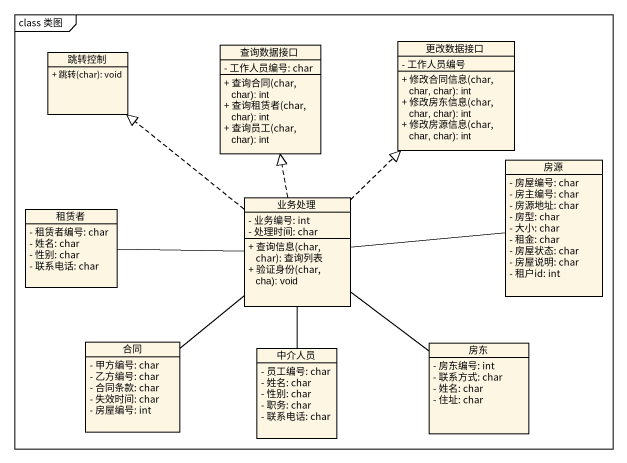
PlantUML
@startuml
mainframe class 类图
hide circle
hide empty members
skinparam classAttributeIconSize 0
class 查询数据接口 {
  - 工作人员编号: char
  + 查询合同(char, char): int
  + 查询租赁者(char, char): int
  + 查询员工(char, char): int
}
class 更改数据接口 {
  - 工作人员编号
  + 修改合同信息(char, char, char): int
  + 修改房东信息(char, char, char): int
  + 修改房源信息(char, char, char): int
}
class 跳转控制 {
  + 跳转(char): void
}
class 房源 {
  - 房屋编号: char
  - 房主编号: char
  - 房源地址: char
  - 房型: char
  - 大小: char
  - 租金: char
  - 房屋状态: char
  - 房屋说明: char
  - 租户id: int
}
class 租赁者 {
  - 租赁者编号: char
  - 姓名: char
  - 性别: char
  - 联系电话: char
}
class 业务处理 {
  - 业务编号: int
  - 处理时间: char
  + 查询信息(char, char): 查询列表
  + 验证身份(char, cha): void
}
class 合同 {
  - 甲方编号: char
  - 乙方编号: char
  - 合同条款: char
  - 失效时间: char
  - 房屋编号: int
}
class 中介人员 {
  - 员工编号: char
  - 姓名: char
  - 性别: char
  - 职务: char
  - 联系电话: char
}
class 房东 {
  - 房东编号: int
  - 联系方式: char
  - 姓名: char
  - 住址: char
}
业务处理 .up.|> 查询数据接口
业务处理 .up.|> 更改数据接口
业务处理 .up.|> 跳转控制
业务处理 -right- 房源
业务处理 -left- 租赁者
业务处理 -- 合同
业务处理 -- 中介人员
业务处理 -- 房东
@enduml
